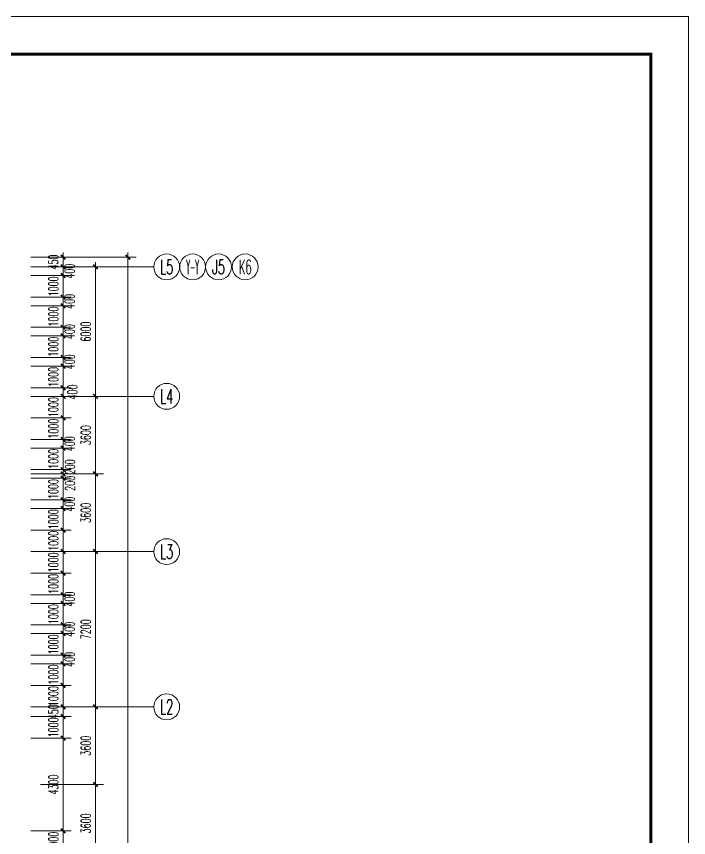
# Model space of a CAD drawing. Extents: x 2719331 to 3465925, y -270324 to -167476.
# Drawn here: x 3434762 to 3465925, y -206462 to -168389 of the extents above; entities that cross this region are included whole.
import ezdxf
from ezdxf.enums import TextEntityAlignment as Align

# ---------------------------------------------------------------- set-up
doc = ezdxf.new("R2010")
doc.units = 0
doc.header["$LTSCALE"] = 1500
doc.header["$MEASUREMENT"] = 0
doc.layers.get('0').update_dxf_attribs({"linetype": 'CONTINUOUS', "lineweight": 0})
doc.layers.get('DEFPOINTS').update_dxf_attribs({"linetype": 'CONTINUOUS', "lineweight": 5})
for name, color, linetype, lineweight in [('AXIS', 7, 'CONTINUOUS', 5), ('AXIS_TEXT', 7, 'CONTINUOUS', 5), ('我的', 7, 'CONTINUOUS', 5)]:
    doc.layers.add(name, color=color, linetype=linetype, lineweight=lineweight)
doc.styles.add('COMPLEX', font='COMPLEX')
doc.styles.add('DIM_FONT', font='romans.shx', dxfattribs={"width": 0.6})
doc.dimstyles.new('DIMN150', dxfattribs={"dimscale": 1.5, "dimtxt": 300, "dimasz": 1, "dimexe": 250, "dimexo": 300, "dimgap": 150, "dimtad": 1, "dimdec": 0, "dimdsep": 46, "dimtxsty": 'DIM_FONT', "dimblk": '_DIMX', "dimcen": 2.5, "dimdle": 0.3, "dimclrd": 7, "dimclre": 256, "dimclrt": 256, "dimadec": 0, "dimazin": 0, "dimtfac": 1, "dimtdec": 0, "dimtix": 1, "dimtmove": 2, "dimatfit": 3, "dimldrblk": '_DIMX', "dimfxl": 1, "dimtvp": 1, "dimtolj": 1, "dimtzin": 0, "dimlwd": -1, "dimlwe": -1, "dimarcsym": 0})

# ---------------------------------------------------------------- blocks, each defined once
blk = doc.blocks.new('_AXISO')
blk.add_circle((0, 0), 0.5)
at = {"layer": 'AXIS_TEXT', "style": 'COMPLEX', "width": 1.041667}
blk.add_attdef('A', text='', height=0.56, dxfattribs=at).set_placement((-0.25, -0.28), (0.25, -0.28), align=Align.FIT)
blk = doc.blocks.new('_DIMX')
blk.add_line((-150, 0), (150, 0))
at = {"const_width": 50}
blk.add_lwpolyline([(-70, -70), (70, 70)], dxfattribs=at)
blk = doc.blocks.new('*D1112')
at = {"layer": 'DEFPOINTS', "color": 0, "lineweight": 25}
for p in [(3435428, -180004), (3435428, -186004), (3438428, -186004)]:
    blk.add_point(p, dxfattribs=at)
at = {"layer": '我的'}
for p, q in [((3435878, -180004), (3438803, -180004)), ((3435878, -186004), (3438803, -186004))]:
    blk.add_line(p, q, dxfattribs=at)
at = {"layer": '我的', "color": 7}
blk.add_line((3438428, -180006), (3438428, -186003), dxfattribs=at)
at = {"layer": '我的', "color": 7, "xscale": 1.5, "yscale": 1.5, "zscale": 1.5}
for p, rotation in [((3438428, -180004), 90), ((3438428, -186004), 270)]:
    blk.add_blockref('_DIMX', p, dxfattribs=dict(at, rotation=rotation))
at = {"layer": '我的', "lineweight": 0, "insert": (3437978, -183004), "char_height": 450, "attachment_point": 5, "rotation": 90, "style": 'DIM_FONT'}
blk.add_mtext('\\A1;6000', dxfattribs=at)
blk = doc.blocks.new('*D1113')
at = {"layer": 'DEFPOINTS', "color": 0, "lineweight": 25}
for p in [(3435428, -186004), (3435428, -189604), (3438428, -189604)]:
    blk.add_point(p, dxfattribs=at)
at = {"layer": '我的'}
for p, q in [((3435878, -186004), (3438803, -186004)), ((3435878, -189604), (3438803, -189604))]:
    blk.add_line(p, q, dxfattribs=at)
at = {"layer": '我的', "color": 7}
blk.add_line((3438428, -186006), (3438428, -189603), dxfattribs=at)
at = {"layer": '我的', "color": 7, "xscale": 1.5, "yscale": 1.5, "zscale": 1.5}
for p, rotation in [((3438428, -186004), 90), ((3438428, -189604), 270)]:
    blk.add_blockref('_DIMX', p, dxfattribs=dict(at, rotation=rotation))
at = {"layer": '我的', "lineweight": 0, "insert": (3437978, -187804), "char_height": 450, "attachment_point": 5, "rotation": 90, "style": 'DIM_FONT'}
blk.add_mtext('\\A1;3600', dxfattribs=at)
blk = doc.blocks.new('*D1114')
at = {"layer": 'DEFPOINTS', "color": 0, "lineweight": 25}
for p in [(3435428, -193204), (3435428, -200404), (3438428, -200404)]:
    blk.add_point(p, dxfattribs=at)
at = {"layer": '我的'}
for p, q in [((3435878, -193204), (3438803, -193204)), ((3435878, -200404), (3438803, -200404))]:
    blk.add_line(p, q, dxfattribs=at)
at = {"layer": '我的', "color": 7}
blk.add_line((3438428, -193206), (3438428, -200403), dxfattribs=at)
at = {"layer": '我的', "color": 7, "xscale": 1.5, "yscale": 1.5, "zscale": 1.5}
for p, rotation in [((3438428, -193204), 90), ((3438428, -200404), 270)]:
    blk.add_blockref('_DIMX', p, dxfattribs=dict(at, rotation=rotation))
at = {"layer": '我的', "lineweight": 0, "insert": (3437978, -196804), "char_height": 450, "attachment_point": 5, "rotation": 90, "style": 'DIM_FONT'}
blk.add_mtext('\\A1;7200', dxfattribs=at)
blk = doc.blocks.new('*D1115')
at = {"layer": 'DEFPOINTS', "color": 0, "lineweight": 25}
for p in [(3435428, -200404), (3435428, -204004), (3438428, -204004)]:
    blk.add_point(p, dxfattribs=at)
at = {"layer": '我的'}
for p, q in [((3435878, -200404), (3438803, -200404)), ((3435878, -204004), (3438803, -204004))]:
    blk.add_line(p, q, dxfattribs=at)
at = {"layer": '我的', "color": 7}
blk.add_line((3438428, -200406), (3438428, -204003), dxfattribs=at)
at = {"layer": '我的', "color": 7, "xscale": 1.5, "yscale": 1.5, "zscale": 1.5}
for p, rotation in [((3438428, -200404), 90), ((3438428, -204004), 270)]:
    blk.add_blockref('_DIMX', p, dxfattribs=dict(at, rotation=rotation))
at = {"layer": '我的', "lineweight": 0, "insert": (3437978, -202204), "char_height": 450, "attachment_point": 5, "rotation": 90, "style": 'DIM_FONT'}
blk.add_mtext('\\A1;3600', dxfattribs=at)
blk = doc.blocks.new('*D1125')
at = {"layer": 'DEFPOINTS', "color": 0, "lineweight": 25}
for p in [(3434982, -179554), (3436928, -179554), (3434982, -180004)]:
    blk.add_point(p, dxfattribs=at)
at = {"layer": '我的'}
for p, q in [((3435432, -179554), (3437303, -179554)), ((3435432, -180004), (3437303, -180004))]:
    blk.add_line(p, q, dxfattribs=at)
at = {"layer": '我的', "color": 7}
for p, q in [((3436928, -179553), (3436928, -179551)), ((3436928, -180004), (3436928, -179554)), ((3436928, -180006), (3436928, -180007))]:
    blk.add_line(p, q, dxfattribs=at)
at = {"layer": '我的', "color": 7, "xscale": 1.5, "yscale": 1.5, "zscale": 1.5}
for p, rotation in [((3436928, -179554), 270), ((3436928, -180004), 90)]:
    blk.add_blockref('_DIMX', p, dxfattribs=dict(at, rotation=rotation))
at = {"layer": '我的', "lineweight": 0, "insert": (3436478, -179779), "char_height": 450, "attachment_point": 5, "rotation": 90, "style": 'DIM_FONT'}
blk.add_mtext('\\A1;450', dxfattribs=at)
blk = doc.blocks.new('*D1126')
at = {"layer": 'DEFPOINTS', "color": 0, "lineweight": 25}
for p in [(3434982, -186004), (3434982, -187004), (3436928, -187004)]:
    blk.add_point(p, dxfattribs=at)
at = {"layer": '我的'}
for p, q in [((3435432, -186004), (3437303, -186004)), ((3435432, -187004), (3437303, -187004))]:
    blk.add_line(p, q, dxfattribs=at)
at = {"layer": '我的', "color": 7}
for p, q in [((3436928, -186003), (3436928, -186001)), ((3436928, -186004), (3436928, -187004)), ((3436928, -187006), (3436928, -187007))]:
    blk.add_line(p, q, dxfattribs=at)
at = {"layer": '我的', "color": 7, "xscale": 1.5, "yscale": 1.5, "zscale": 1.5}
for p, rotation in [((3436928, -186004), 270), ((3436928, -187004), 90)]:
    blk.add_blockref('_DIMX', p, dxfattribs=dict(at, rotation=rotation))
at = {"layer": '我的', "lineweight": 0, "insert": (3436478, -186504), "char_height": 450, "attachment_point": 5, "rotation": 90, "style": 'DIM_FONT'}
blk.add_mtext('\\A1;1000', dxfattribs=at)
blk = doc.blocks.new('*D1127')
at = {"layer": 'DEFPOINTS', "color": 0, "lineweight": 25}
for p in [(3434982, -187004), (3434982, -188004), (3436928, -188004)]:
    blk.add_point(p, dxfattribs=at)
at = {"layer": '我的'}
for p, q in [((3435432, -187004), (3437303, -187004)), ((3435432, -188004), (3437303, -188004))]:
    blk.add_line(p, q, dxfattribs=at)
at = {"layer": '我的', "color": 7}
for p, q in [((3436928, -187003), (3436928, -187001)), ((3436928, -187004), (3436928, -188004)), ((3436928, -188006), (3436928, -188007))]:
    blk.add_line(p, q, dxfattribs=at)
at = {"layer": '我的', "color": 7, "xscale": 1.5, "yscale": 1.5, "zscale": 1.5}
for p, rotation in [((3436928, -187004), 270), ((3436928, -188004), 90)]:
    blk.add_blockref('_DIMX', p, dxfattribs=dict(at, rotation=rotation))
at = {"layer": '我的', "lineweight": 0, "insert": (3436478, -187504), "char_height": 450, "attachment_point": 5, "rotation": 90, "style": 'DIM_FONT'}
blk.add_mtext('\\A1;1000', dxfattribs=at)
blk = doc.blocks.new('*D1128')
at = {"layer": 'DEFPOINTS', "color": 0, "lineweight": 25}
for p in [(3434982, -188004), (3434982, -188404), (3436928, -188404)]:
    blk.add_point(p, dxfattribs=at)
at = {"layer": '我的'}
for p, q in [((3435432, -188004), (3437303, -188004)), ((3435432, -188404), (3437303, -188404))]:
    blk.add_line(p, q, dxfattribs=at)
at = {"layer": '我的', "color": 7}
for p, q in [((3436928, -188003), (3436928, -188001)), ((3436928, -188004), (3436928, -188404)), ((3436928, -188406), (3436928, -188407))]:
    blk.add_line(p, q, dxfattribs=at)
at = {"layer": '我的', "color": 7, "xscale": 1.5, "yscale": 1.5, "zscale": 1.5}
for p, rotation in [((3436928, -188004), 270), ((3436928, -188404), 90)]:
    blk.add_blockref('_DIMX', p, dxfattribs=dict(at, rotation=rotation))
at = {"layer": '我的', "lineweight": 0, "insert": (3437228, -188204), "char_height": 450, "attachment_point": 5, "rotation": 90, "style": 'DIM_FONT'}
blk.add_mtext('\\A1;400', dxfattribs=at)
blk = doc.blocks.new('*D1129')
at = {"layer": 'DEFPOINTS', "color": 0, "lineweight": 25}
for p in [(3434982, -188404), (3434982, -189404), (3436928, -189404)]:
    blk.add_point(p, dxfattribs=at)
at = {"layer": '我的'}
for p, q in [((3435432, -188404), (3437303, -188404)), ((3435432, -189404), (3437303, -189404))]:
    blk.add_line(p, q, dxfattribs=at)
at = {"layer": '我的', "color": 7}
for p, q in [((3436928, -188403), (3436928, -188401)), ((3436928, -188404), (3436928, -189404)), ((3436928, -189406), (3436928, -189407))]:
    blk.add_line(p, q, dxfattribs=at)
at = {"layer": '我的', "color": 7, "xscale": 1.5, "yscale": 1.5, "zscale": 1.5}
for p, rotation in [((3436928, -188404), 270), ((3436928, -189404), 90)]:
    blk.add_blockref('_DIMX', p, dxfattribs=dict(at, rotation=rotation))
at = {"layer": '我的', "lineweight": 0, "insert": (3436478, -188904), "char_height": 450, "attachment_point": 5, "rotation": 90, "style": 'DIM_FONT'}
blk.add_mtext('\\A1;1000', dxfattribs=at)
blk = doc.blocks.new('*D1130')
at = {"layer": 'DEFPOINTS', "color": 0, "lineweight": 25}
for p in [(3434982, -189404), (3434982, -189604), (3436928, -189604)]:
    blk.add_point(p, dxfattribs=at)
at = {"layer": '我的'}
for p, q in [((3435432, -189404), (3437303, -189404)), ((3435432, -189604), (3437303, -189604))]:
    blk.add_line(p, q, dxfattribs=at)
at = {"layer": '我的', "color": 7}
for p, q in [((3436928, -189403), (3436928, -189401)), ((3436928, -189404), (3436928, -189604)), ((3436928, -189606), (3436928, -189607))]:
    blk.add_line(p, q, dxfattribs=at)
at = {"layer": '我的', "color": 7, "xscale": 1.5, "yscale": 1.5, "zscale": 1.5}
for p, rotation in [((3436928, -189404), 270), ((3436928, -189604), 90)]:
    blk.add_blockref('_DIMX', p, dxfattribs=dict(at, rotation=rotation))
at = {"layer": '我的', "lineweight": 0, "insert": (3437246, -189270), "char_height": 450, "attachment_point": 5, "rotation": 90, "style": 'DIM_FONT'}
blk.add_mtext('\\A1;200', dxfattribs=at)
blk = doc.blocks.new('*D1131')
at = {"layer": 'DEFPOINTS', "color": 0, "lineweight": 25}
for p in [(3434982, -189804), (3434982, -190804), (3436928, -190804)]:
    blk.add_point(p, dxfattribs=at)
at = {"layer": '我的'}
for p, q in [((3435432, -189804), (3437303, -189804)), ((3435432, -190804), (3437303, -190804))]:
    blk.add_line(p, q, dxfattribs=at)
at = {"layer": '我的', "color": 7}
for p, q in [((3436928, -189803), (3436928, -189801)), ((3436928, -189804), (3436928, -190804)), ((3436928, -190806), (3436928, -190807))]:
    blk.add_line(p, q, dxfattribs=at)
at = {"layer": '我的', "color": 7, "xscale": 1.5, "yscale": 1.5, "zscale": 1.5}
for p, rotation in [((3436928, -189804), 270), ((3436928, -190804), 90)]:
    blk.add_blockref('_DIMX', p, dxfattribs=dict(at, rotation=rotation))
at = {"layer": '我的', "lineweight": 0, "insert": (3436478, -190304), "char_height": 450, "attachment_point": 5, "rotation": 90, "style": 'DIM_FONT'}
blk.add_mtext('\\A1;1000', dxfattribs=at)
blk = doc.blocks.new('*D1132')
at = {"layer": 'DEFPOINTS', "color": 0, "lineweight": 25}
for p in [(3434982, -190804), (3434982, -191204), (3436928, -191204)]:
    blk.add_point(p, dxfattribs=at)
at = {"layer": '我的'}
for p, q in [((3435432, -190804), (3437303, -190804)), ((3435432, -191204), (3437303, -191204))]:
    blk.add_line(p, q, dxfattribs=at)
at = {"layer": '我的', "color": 7}
for p, q in [((3436928, -190803), (3436928, -190801)), ((3436928, -190804), (3436928, -191204)), ((3436928, -191206), (3436928, -191207))]:
    blk.add_line(p, q, dxfattribs=at)
at = {"layer": '我的', "color": 7, "xscale": 1.5, "yscale": 1.5, "zscale": 1.5}
for p, rotation in [((3436928, -190804), 270), ((3436928, -191204), 90)]:
    blk.add_blockref('_DIMX', p, dxfattribs=dict(at, rotation=rotation))
at = {"layer": '我的', "lineweight": 0, "insert": (3437228, -191004), "char_height": 450, "attachment_point": 5, "rotation": 90, "style": 'DIM_FONT'}
blk.add_mtext('\\A1;400', dxfattribs=at)
blk = doc.blocks.new('*D1133')
at = {"layer": 'DEFPOINTS', "color": 0, "lineweight": 25}
for p in [(3434982, -191204), (3434982, -192204), (3436928, -192204)]:
    blk.add_point(p, dxfattribs=at)
at = {"layer": '我的'}
for p, q in [((3435432, -191204), (3437303, -191204)), ((3435432, -192204), (3437303, -192204))]:
    blk.add_line(p, q, dxfattribs=at)
at = {"layer": '我的', "color": 7}
for p, q in [((3436928, -191203), (3436928, -191201)), ((3436928, -191204), (3436928, -192204)), ((3436928, -192206), (3436928, -192207))]:
    blk.add_line(p, q, dxfattribs=at)
at = {"layer": '我的', "color": 7, "xscale": 1.5, "yscale": 1.5, "zscale": 1.5}
for p, rotation in [((3436928, -191204), 270), ((3436928, -192204), 90)]:
    blk.add_blockref('_DIMX', p, dxfattribs=dict(at, rotation=rotation))
at = {"layer": '我的', "lineweight": 0, "insert": (3436478, -191704), "char_height": 450, "attachment_point": 5, "rotation": 90, "style": 'DIM_FONT'}
blk.add_mtext('\\A1;1000', dxfattribs=at)
blk = doc.blocks.new('*D1134')
at = {"layer": 'DEFPOINTS', "color": 0, "lineweight": 25}
for p in [(3434982, -192204), (3434982, -193204), (3436928, -193204)]:
    blk.add_point(p, dxfattribs=at)
at = {"layer": '我的'}
for p, q in [((3435432, -192204), (3437303, -192204)), ((3435432, -193204), (3437303, -193204))]:
    blk.add_line(p, q, dxfattribs=at)
at = {"layer": '我的', "color": 7}
for p, q in [((3436928, -192203), (3436928, -192201)), ((3436928, -192204), (3436928, -193204)), ((3436928, -193206), (3436928, -193207))]:
    blk.add_line(p, q, dxfattribs=at)
at = {"layer": '我的', "color": 7, "xscale": 1.5, "yscale": 1.5, "zscale": 1.5}
for p, rotation in [((3436928, -192204), 270), ((3436928, -193204), 90)]:
    blk.add_blockref('_DIMX', p, dxfattribs=dict(at, rotation=rotation))
at = {"layer": '我的', "lineweight": 0, "insert": (3436478, -192704), "char_height": 450, "attachment_point": 5, "rotation": 90, "style": 'DIM_FONT'}
blk.add_mtext('\\A1;1000', dxfattribs=at)
blk = doc.blocks.new('*D1135')
at = {"layer": 'DEFPOINTS', "color": 0, "lineweight": 25}
for p in [(3434982, -193204), (3434982, -194204), (3436928, -194204)]:
    blk.add_point(p, dxfattribs=at)
at = {"layer": '我的'}
for p, q in [((3435432, -193204), (3437303, -193204)), ((3435432, -194204), (3437303, -194204))]:
    blk.add_line(p, q, dxfattribs=at)
at = {"layer": '我的', "color": 7}
for p, q in [((3436928, -193203), (3436928, -193201)), ((3436928, -193204), (3436928, -194204)), ((3436928, -194206), (3436928, -194207))]:
    blk.add_line(p, q, dxfattribs=at)
at = {"layer": '我的', "color": 7, "xscale": 1.5, "yscale": 1.5, "zscale": 1.5}
for p, rotation in [((3436928, -193204), 270), ((3436928, -194204), 90)]:
    blk.add_blockref('_DIMX', p, dxfattribs=dict(at, rotation=rotation))
at = {"layer": '我的', "lineweight": 0, "insert": (3436478, -193704), "char_height": 450, "attachment_point": 5, "rotation": 90, "style": 'DIM_FONT'}
blk.add_mtext('\\A1;1000', dxfattribs=at)
blk = doc.blocks.new('*D1136')
at = {"layer": 'DEFPOINTS', "color": 0, "lineweight": 25}
for p in [(3434982, -194204), (3434982, -195204), (3436928, -195204)]:
    blk.add_point(p, dxfattribs=at)
at = {"layer": '我的'}
for p, q in [((3435432, -194204), (3437303, -194204)), ((3435432, -195204), (3437303, -195204))]:
    blk.add_line(p, q, dxfattribs=at)
at = {"layer": '我的', "color": 7}
for p, q in [((3436928, -194203), (3436928, -194201)), ((3436928, -194204), (3436928, -195204)), ((3436928, -195206), (3436928, -195207))]:
    blk.add_line(p, q, dxfattribs=at)
at = {"layer": '我的', "color": 7, "xscale": 1.5, "yscale": 1.5, "zscale": 1.5}
for p, rotation in [((3436928, -194204), 270), ((3436928, -195204), 90)]:
    blk.add_blockref('_DIMX', p, dxfattribs=dict(at, rotation=rotation))
at = {"layer": '我的', "lineweight": 0, "insert": (3436478, -194704), "char_height": 450, "attachment_point": 5, "rotation": 90, "style": 'DIM_FONT'}
blk.add_mtext('\\A1;1000', dxfattribs=at)
blk = doc.blocks.new('*D1137')
at = {"layer": 'DEFPOINTS', "color": 0, "lineweight": 25}
for p in [(3434982, -195204), (3434982, -195604), (3436928, -195604)]:
    blk.add_point(p, dxfattribs=at)
at = {"layer": '我的'}
for p, q in [((3435432, -195204), (3437303, -195204)), ((3435432, -195604), (3437303, -195604))]:
    blk.add_line(p, q, dxfattribs=at)
at = {"layer": '我的', "color": 7}
for p, q in [((3436928, -195203), (3436928, -195201)), ((3436928, -195204), (3436928, -195604)), ((3436928, -195606), (3436928, -195607))]:
    blk.add_line(p, q, dxfattribs=at)
at = {"layer": '我的', "color": 7, "xscale": 1.5, "yscale": 1.5, "zscale": 1.5}
for p, rotation in [((3436928, -195204), 270), ((3436928, -195604), 90)]:
    blk.add_blockref('_DIMX', p, dxfattribs=dict(at, rotation=rotation))
at = {"layer": '我的', "lineweight": 0, "insert": (3437228, -195404), "char_height": 450, "attachment_point": 5, "rotation": 90, "style": 'DIM_FONT'}
blk.add_mtext('\\A1;400', dxfattribs=at)
blk = doc.blocks.new('*D1138')
at = {"layer": 'DEFPOINTS', "color": 0, "lineweight": 25}
for p in [(3434982, -195604), (3434982, -196604), (3436928, -196604)]:
    blk.add_point(p, dxfattribs=at)
at = {"layer": '我的'}
for p, q in [((3435432, -195604), (3437303, -195604)), ((3435432, -196604), (3437303, -196604))]:
    blk.add_line(p, q, dxfattribs=at)
at = {"layer": '我的', "color": 7}
for p, q in [((3436928, -195603), (3436928, -195601)), ((3436928, -195604), (3436928, -196604)), ((3436928, -196606), (3436928, -196607))]:
    blk.add_line(p, q, dxfattribs=at)
at = {"layer": '我的', "color": 7, "xscale": 1.5, "yscale": 1.5, "zscale": 1.5}
for p, rotation in [((3436928, -195604), 270), ((3436928, -196604), 90)]:
    blk.add_blockref('_DIMX', p, dxfattribs=dict(at, rotation=rotation))
at = {"layer": '我的', "lineweight": 0, "insert": (3436478, -196104), "char_height": 450, "attachment_point": 5, "rotation": 90, "style": 'DIM_FONT'}
blk.add_mtext('\\A1;1000', dxfattribs=at)
blk = doc.blocks.new('*D1139')
at = {"layer": 'DEFPOINTS', "color": 0, "lineweight": 25}
for p in [(3434982, -196604), (3434982, -197004), (3436928, -197004)]:
    blk.add_point(p, dxfattribs=at)
at = {"layer": '我的'}
for p, q in [((3435432, -196604), (3437303, -196604)), ((3435432, -197004), (3437303, -197004))]:
    blk.add_line(p, q, dxfattribs=at)
at = {"layer": '我的', "color": 7}
for p, q in [((3436928, -196603), (3436928, -196601)), ((3436928, -196604), (3436928, -197004)), ((3436928, -197006), (3436928, -197007))]:
    blk.add_line(p, q, dxfattribs=at)
at = {"layer": '我的', "color": 7, "xscale": 1.5, "yscale": 1.5, "zscale": 1.5}
for p, rotation in [((3436928, -196604), 270), ((3436928, -197004), 90)]:
    blk.add_blockref('_DIMX', p, dxfattribs=dict(at, rotation=rotation))
at = {"layer": '我的', "lineweight": 0, "insert": (3437228, -196804), "char_height": 450, "attachment_point": 5, "rotation": 90, "style": 'DIM_FONT'}
blk.add_mtext('\\A1;400', dxfattribs=at)
blk = doc.blocks.new('*D1140')
at = {"layer": 'DEFPOINTS', "color": 0, "lineweight": 25}
for p in [(3434982, -197004), (3434982, -198004), (3436928, -198004)]:
    blk.add_point(p, dxfattribs=at)
at = {"layer": '我的'}
for p, q in [((3435432, -197004), (3437303, -197004)), ((3435432, -198004), (3437303, -198004))]:
    blk.add_line(p, q, dxfattribs=at)
at = {"layer": '我的', "color": 7}
for p, q in [((3436928, -197003), (3436928, -197001)), ((3436928, -197004), (3436928, -198004)), ((3436928, -198006), (3436928, -198007))]:
    blk.add_line(p, q, dxfattribs=at)
at = {"layer": '我的', "color": 7, "xscale": 1.5, "yscale": 1.5, "zscale": 1.5}
for p, rotation in [((3436928, -197004), 270), ((3436928, -198004), 90)]:
    blk.add_blockref('_DIMX', p, dxfattribs=dict(at, rotation=rotation))
at = {"layer": '我的', "lineweight": 0, "insert": (3436478, -197504), "char_height": 450, "attachment_point": 5, "rotation": 90, "style": 'DIM_FONT'}
blk.add_mtext('\\A1;1000', dxfattribs=at)
blk = doc.blocks.new('*D1141')
at = {"layer": 'DEFPOINTS', "color": 0, "lineweight": 25}
for p in [(3434982, -198004), (3434982, -198404), (3436928, -198404)]:
    blk.add_point(p, dxfattribs=at)
at = {"layer": '我的'}
for p, q in [((3435432, -198004), (3437303, -198004)), ((3435432, -198404), (3437303, -198404))]:
    blk.add_line(p, q, dxfattribs=at)
at = {"layer": '我的', "color": 7}
for p, q in [((3436928, -198003), (3436928, -198001)), ((3436928, -198004), (3436928, -198404)), ((3436928, -198406), (3436928, -198407))]:
    blk.add_line(p, q, dxfattribs=at)
at = {"layer": '我的', "color": 7, "xscale": 1.5, "yscale": 1.5, "zscale": 1.5}
for p, rotation in [((3436928, -198004), 270), ((3436928, -198404), 90)]:
    blk.add_blockref('_DIMX', p, dxfattribs=dict(at, rotation=rotation))
at = {"layer": '我的', "lineweight": 0, "insert": (3437228, -198204), "char_height": 450, "attachment_point": 5, "rotation": 90, "style": 'DIM_FONT'}
blk.add_mtext('\\A1;400', dxfattribs=at)
blk = doc.blocks.new('*D1142')
at = {"layer": 'DEFPOINTS', "color": 0, "lineweight": 25}
for p in [(3434982, -198404), (3434982, -199404), (3436928, -199404)]:
    blk.add_point(p, dxfattribs=at)
at = {"layer": '我的'}
for p, q in [((3435432, -198404), (3437303, -198404)), ((3435432, -199404), (3437303, -199404))]:
    blk.add_line(p, q, dxfattribs=at)
at = {"layer": '我的', "color": 7}
for p, q in [((3436928, -198403), (3436928, -198401)), ((3436928, -198404), (3436928, -199404)), ((3436928, -199406), (3436928, -199407))]:
    blk.add_line(p, q, dxfattribs=at)
at = {"layer": '我的', "color": 7, "xscale": 1.5, "yscale": 1.5, "zscale": 1.5}
for p, rotation in [((3436928, -198404), 270), ((3436928, -199404), 90)]:
    blk.add_blockref('_DIMX', p, dxfattribs=dict(at, rotation=rotation))
at = {"layer": '我的', "lineweight": 0, "insert": (3436478, -198904), "char_height": 450, "attachment_point": 5, "rotation": 90, "style": 'DIM_FONT'}
blk.add_mtext('\\A1;1000', dxfattribs=at)
blk = doc.blocks.new('*D1143')
at = {"layer": 'DEFPOINTS', "color": 0, "lineweight": 25}
for p in [(3434982, -199404), (3434982, -200404), (3436928, -200404)]:
    blk.add_point(p, dxfattribs=at)
at = {"layer": '我的'}
for p, q in [((3435432, -199404), (3437303, -199404)), ((3435432, -200404), (3437303, -200404))]:
    blk.add_line(p, q, dxfattribs=at)
at = {"layer": '我的', "color": 7}
for p, q in [((3436928, -199403), (3436928, -199401)), ((3436928, -199404), (3436928, -200404)), ((3436928, -200406), (3436928, -200407))]:
    blk.add_line(p, q, dxfattribs=at)
at = {"layer": '我的', "color": 7, "xscale": 1.5, "yscale": 1.5, "zscale": 1.5}
for p, rotation in [((3436928, -199404), 270), ((3436928, -200404), 90)]:
    blk.add_blockref('_DIMX', p, dxfattribs=dict(at, rotation=rotation))
at = {"layer": '我的', "lineweight": 0, "insert": (3436478, -199904), "char_height": 450, "attachment_point": 5, "rotation": 90, "style": 'DIM_FONT'}
blk.add_mtext('\\A1;1000', dxfattribs=at)
blk = doc.blocks.new('*D1154')
at = {"layer": 'DEFPOINTS', "color": 0, "lineweight": 25}
for p in [(3436482, -179554), (3436482, -242954), (3439932, -242954)]:
    blk.add_point(p, dxfattribs=at)
at = {"layer": '我的'}
for p, q in [((3436932, -179554), (3440307, -179554)), ((3436932, -242954), (3440307, -242954))]:
    blk.add_line(p, q, dxfattribs=at)
at = {"layer": '我的', "color": 7}
blk.add_line((3439932, -179556), (3439932, -242953), dxfattribs=at)
at = {"layer": '我的', "color": 7, "xscale": 1.5, "yscale": 1.5, "zscale": 1.5}
for p, rotation in [((3439932, -179554), 90), ((3439932, -242954), 270)]:
    blk.add_blockref('_DIMX', p, dxfattribs=dict(at, rotation=rotation))
at = {"layer": '我的', "lineweight": 0, "insert": (3439482, -211254), "char_height": 450, "attachment_point": 5, "rotation": 90, "style": 'DIM_FONT'}
blk.add_mtext('\\A1;63400', dxfattribs=at)
blk = doc.blocks.new('*D1171')
at = {"layer": 'DEFPOINTS', "color": 0, "lineweight": 25}
for p in [(3434982, -200404), (3436928, -200404), (3434982, -200854)]:
    blk.add_point(p, dxfattribs=at)
at = {"layer": '我的'}
for p, q in [((3435432, -200404), (3437303, -200404)), ((3435432, -200854), (3437303, -200854))]:
    blk.add_line(p, q, dxfattribs=at)
at = {"layer": '我的', "color": 7}
for p, q in [((3436928, -200403), (3436928, -200401)), ((3436928, -200854), (3436928, -200404)), ((3436928, -200856), (3436928, -200857))]:
    blk.add_line(p, q, dxfattribs=at)
at = {"layer": '我的', "color": 7, "xscale": 1.5, "yscale": 1.5, "zscale": 1.5}
for p, rotation in [((3436928, -200404), 270), ((3436928, -200854), 90)]:
    blk.add_blockref('_DIMX', p, dxfattribs=dict(at, rotation=rotation))
at = {"layer": '我的', "lineweight": 0, "insert": (3436478, -200629), "char_height": 450, "attachment_point": 5, "rotation": 90, "style": 'DIM_FONT'}
blk.add_mtext('\\A1;450', dxfattribs=at)
blk = doc.blocks.new('*D1177')
at = {"layer": 'DEFPOINTS', "color": 0, "lineweight": 25}
for p in [(3434982, -206154), (3436928, -206154), (3434982, -207154)]:
    blk.add_point(p, dxfattribs=at)
at = {"layer": '我的'}
for p, q in [((3435432, -206154), (3437303, -206154)), ((3435432, -207154), (3437303, -207154))]:
    blk.add_line(p, q, dxfattribs=at)
at = {"layer": '我的', "color": 7}
for p, q in [((3436928, -206153), (3436928, -206151)), ((3436928, -207154), (3436928, -206154)), ((3436928, -207156), (3436928, -207157))]:
    blk.add_line(p, q, dxfattribs=at)
at = {"layer": '我的', "color": 7, "xscale": 1.5, "yscale": 1.5, "zscale": 1.5}
for p, rotation in [((3436928, -206154), 270), ((3436928, -207154), 90)]:
    blk.add_blockref('_DIMX', p, dxfattribs=dict(at, rotation=rotation))
at = {"layer": '我的', "lineweight": 0, "insert": (3436478, -206654), "char_height": 450, "attachment_point": 5, "rotation": 90, "style": 'DIM_FONT'}
blk.add_mtext('\\A1;1000', dxfattribs=at)
blk = doc.blocks.new('*D1178')
at = {"layer": 'DEFPOINTS', "color": 0, "lineweight": 25}
for p in [(3434982, -201854), (3434982, -206154), (3436928, -206154)]:
    blk.add_point(p, dxfattribs=at)
at = {"layer": '我的'}
for p, q in [((3435432, -201854), (3437303, -201854)), ((3435432, -206154), (3437303, -206154))]:
    blk.add_line(p, q, dxfattribs=at)
at = {"layer": '我的', "color": 7}
blk.add_line((3436928, -201856), (3436928, -206153), dxfattribs=at)
at = {"layer": '我的', "color": 7, "xscale": 1.5, "yscale": 1.5, "zscale": 1.5}
for p, rotation in [((3436928, -201854), 90), ((3436928, -206154), 270)]:
    blk.add_blockref('_DIMX', p, dxfattribs=dict(at, rotation=rotation))
at = {"layer": '我的', "lineweight": 0, "insert": (3436478, -204004), "char_height": 450, "attachment_point": 5, "rotation": 90, "style": 'DIM_FONT'}
blk.add_mtext('\\A1;4300', dxfattribs=at)
blk = doc.blocks.new('*D1004')
at = {"layer": 'DEFPOINTS', "color": 0, "lineweight": 25}
for p in [(3434982, -200854), (3434982, -201854), (3436928, -201854)]:
    blk.add_point(p, dxfattribs=at)
at = {"layer": '我的'}
for p, q in [((3435432, -200854), (3437303, -200854)), ((3435432, -201854), (3437303, -201854))]:
    blk.add_line(p, q, dxfattribs=at)
at = {"layer": '我的', "color": 7}
for p, q in [((3436928, -200853), (3436928, -200851)), ((3436928, -200854), (3436928, -201854)), ((3436928, -201856), (3436928, -201857))]:
    blk.add_line(p, q, dxfattribs=at)
at = {"layer": '我的', "color": 7, "xscale": 1.5, "yscale": 1.5, "zscale": 1.5}
for p, rotation in [((3436928, -200854), 270), ((3436928, -201854), 90)]:
    blk.add_blockref('_DIMX', p, dxfattribs=dict(at, rotation=rotation))
at = {"layer": '我的', "lineweight": 0, "insert": (3436478, -201354), "char_height": 450, "attachment_point": 5, "rotation": 90, "style": 'DIM_FONT'}
blk.add_mtext('\\A1;1000', dxfattribs=at)
blk = doc.blocks.new('*D1014')
at = {"layer": 'DEFPOINTS', "color": 0, "lineweight": 25}
for p in [(3434982, -180404), (3434982, -181404), (3436928, -181404)]:
    blk.add_point(p, dxfattribs=at)
at = {"layer": '我的'}
for p, q in [((3435432, -180404), (3437303, -180404)), ((3435432, -181404), (3437303, -181404))]:
    blk.add_line(p, q, dxfattribs=at)
at = {"layer": '我的', "color": 7}
for p, q in [((3436928, -180403), (3436928, -180401)), ((3436928, -180404), (3436928, -181404)), ((3436928, -181406), (3436928, -181407))]:
    blk.add_line(p, q, dxfattribs=at)
at = {"layer": '我的', "color": 7, "xscale": 1.5, "yscale": 1.5, "zscale": 1.5}
for p, rotation in [((3436928, -180404), 270), ((3436928, -181404), 90)]:
    blk.add_blockref('_DIMX', p, dxfattribs=dict(at, rotation=rotation))
at = {"layer": '我的', "lineweight": 0, "insert": (3436478, -180904), "char_height": 450, "attachment_point": 5, "rotation": 90, "style": 'DIM_FONT'}
blk.add_mtext('\\A1;1000', dxfattribs=at)
blk = doc.blocks.new('*D1015')
at = {"layer": 'DEFPOINTS', "color": 0, "lineweight": 25}
for p in [(3434982, -181404), (3434982, -181804), (3436928, -181804)]:
    blk.add_point(p, dxfattribs=at)
at = {"layer": '我的'}
for p, q in [((3435432, -181404), (3437303, -181404)), ((3435432, -181804), (3437303, -181804))]:
    blk.add_line(p, q, dxfattribs=at)
at = {"layer": '我的', "color": 7}
for p, q in [((3436928, -181403), (3436928, -181401)), ((3436928, -181404), (3436928, -181804)), ((3436928, -181806), (3436928, -181807))]:
    blk.add_line(p, q, dxfattribs=at)
at = {"layer": '我的', "color": 7, "xscale": 1.5, "yscale": 1.5, "zscale": 1.5}
for p, rotation in [((3436928, -181404), 270), ((3436928, -181804), 90)]:
    blk.add_blockref('_DIMX', p, dxfattribs=dict(at, rotation=rotation))
at = {"layer": '我的', "lineweight": 0, "insert": (3437228, -181604), "char_height": 450, "attachment_point": 5, "rotation": 90, "style": 'DIM_FONT'}
blk.add_mtext('\\A1;400', dxfattribs=at)
blk = doc.blocks.new('*D1016')
at = {"layer": 'DEFPOINTS', "color": 0, "lineweight": 25}
for p in [(3434982, -181804), (3434982, -182804), (3436928, -182804)]:
    blk.add_point(p, dxfattribs=at)
at = {"layer": '我的'}
for p, q in [((3435432, -181804), (3437303, -181804)), ((3435432, -182804), (3437303, -182804))]:
    blk.add_line(p, q, dxfattribs=at)
at = {"layer": '我的', "color": 7}
for p, q in [((3436928, -181803), (3436928, -181801)), ((3436928, -181804), (3436928, -182804)), ((3436928, -182806), (3436928, -182807))]:
    blk.add_line(p, q, dxfattribs=at)
at = {"layer": '我的', "color": 7, "xscale": 1.5, "yscale": 1.5, "zscale": 1.5}
for p, rotation in [((3436928, -181804), 270), ((3436928, -182804), 90)]:
    blk.add_blockref('_DIMX', p, dxfattribs=dict(at, rotation=rotation))
at = {"layer": '我的', "lineweight": 0, "insert": (3436478, -182304), "char_height": 450, "attachment_point": 5, "rotation": 90, "style": 'DIM_FONT'}
blk.add_mtext('\\A1;1000', dxfattribs=at)
blk = doc.blocks.new('*D1017')
at = {"layer": 'DEFPOINTS', "color": 0, "lineweight": 25}
for p in [(3434982, -182804), (3434982, -183204), (3436928, -183204)]:
    blk.add_point(p, dxfattribs=at)
at = {"layer": '我的'}
for p, q in [((3435432, -182804), (3437303, -182804)), ((3435432, -183204), (3437303, -183204))]:
    blk.add_line(p, q, dxfattribs=at)
at = {"layer": '我的', "color": 7}
for p, q in [((3436928, -182803), (3436928, -182801)), ((3436928, -182804), (3436928, -183204)), ((3436928, -183206), (3436928, -183207))]:
    blk.add_line(p, q, dxfattribs=at)
at = {"layer": '我的', "color": 7, "xscale": 1.5, "yscale": 1.5, "zscale": 1.5}
for p, rotation in [((3436928, -182804), 270), ((3436928, -183204), 90)]:
    blk.add_blockref('_DIMX', p, dxfattribs=dict(at, rotation=rotation))
at = {"layer": '我的', "lineweight": 0, "insert": (3437228, -183004), "char_height": 450, "attachment_point": 5, "rotation": 90, "style": 'DIM_FONT'}
blk.add_mtext('\\A1;400', dxfattribs=at)
blk = doc.blocks.new('*D1018')
at = {"layer": 'DEFPOINTS', "color": 0, "lineweight": 25}
for p in [(3434982, -183204), (3434982, -184204), (3436928, -184204)]:
    blk.add_point(p, dxfattribs=at)
at = {"layer": '我的'}
for p, q in [((3435432, -183204), (3437303, -183204)), ((3435432, -184204), (3437303, -184204))]:
    blk.add_line(p, q, dxfattribs=at)
at = {"layer": '我的', "color": 7}
for p, q in [((3436928, -183203), (3436928, -183201)), ((3436928, -183204), (3436928, -184204)), ((3436928, -184206), (3436928, -184207))]:
    blk.add_line(p, q, dxfattribs=at)
at = {"layer": '我的', "color": 7, "xscale": 1.5, "yscale": 1.5, "zscale": 1.5}
for p, rotation in [((3436928, -183204), 270), ((3436928, -184204), 90)]:
    blk.add_blockref('_DIMX', p, dxfattribs=dict(at, rotation=rotation))
at = {"layer": '我的', "lineweight": 0, "insert": (3436478, -183704), "char_height": 450, "attachment_point": 5, "rotation": 90, "style": 'DIM_FONT'}
blk.add_mtext('\\A1;1000', dxfattribs=at)
blk = doc.blocks.new('*D1019')
at = {"layer": 'DEFPOINTS', "color": 0, "lineweight": 25}
for p in [(3434982, -184204), (3434982, -184604), (3436928, -184604)]:
    blk.add_point(p, dxfattribs=at)
at = {"layer": '我的'}
for p, q in [((3435432, -184204), (3437303, -184204)), ((3435432, -184604), (3437303, -184604))]:
    blk.add_line(p, q, dxfattribs=at)
at = {"layer": '我的', "color": 7}
for p, q in [((3436928, -184203), (3436928, -184201)), ((3436928, -184204), (3436928, -184604)), ((3436928, -184606), (3436928, -184607))]:
    blk.add_line(p, q, dxfattribs=at)
at = {"layer": '我的', "color": 7, "xscale": 1.5, "yscale": 1.5, "zscale": 1.5}
for p, rotation in [((3436928, -184204), 270), ((3436928, -184604), 90)]:
    blk.add_blockref('_DIMX', p, dxfattribs=dict(at, rotation=rotation))
at = {"layer": '我的', "lineweight": 0, "insert": (3437228, -184404), "char_height": 450, "attachment_point": 5, "rotation": 90, "style": 'DIM_FONT'}
blk.add_mtext('\\A1;400', dxfattribs=at)
blk = doc.blocks.new('*D1020')
at = {"layer": 'DEFPOINTS', "color": 0, "lineweight": 25}
for p in [(3434982, -184604), (3434982, -185604), (3436928, -185604)]:
    blk.add_point(p, dxfattribs=at)
at = {"layer": '我的'}
for p, q in [((3435432, -184604), (3437303, -184604)), ((3435432, -185604), (3437303, -185604))]:
    blk.add_line(p, q, dxfattribs=at)
at = {"layer": '我的', "color": 7}
for p, q in [((3436928, -184603), (3436928, -184601)), ((3436928, -184604), (3436928, -185604)), ((3436928, -185606), (3436928, -185607))]:
    blk.add_line(p, q, dxfattribs=at)
at = {"layer": '我的', "color": 7, "xscale": 1.5, "yscale": 1.5, "zscale": 1.5}
for p, rotation in [((3436928, -184604), 270), ((3436928, -185604), 90)]:
    blk.add_blockref('_DIMX', p, dxfattribs=dict(at, rotation=rotation))
at = {"layer": '我的', "lineweight": 0, "insert": (3436478, -185104), "char_height": 450, "attachment_point": 5, "rotation": 90, "style": 'DIM_FONT'}
blk.add_mtext('\\A1;1000', dxfattribs=at)
blk = doc.blocks.new('*D1021')
at = {"layer": 'DEFPOINTS', "color": 0, "lineweight": 25}
for p in [(3434982, -185604), (3436928, -185604), (3434982, -186004)]:
    blk.add_point(p, dxfattribs=at)
at = {"layer": '我的'}
for p, q in [((3435432, -185604), (3437303, -185604)), ((3435432, -186004), (3437303, -186004))]:
    blk.add_line(p, q, dxfattribs=at)
at = {"layer": '我的', "color": 7}
for p, q in [((3436928, -185603), (3436928, -185601)), ((3436928, -186004), (3436928, -185604)), ((3436928, -186006), (3436928, -186007))]:
    blk.add_line(p, q, dxfattribs=at)
at = {"layer": '我的', "color": 7, "xscale": 1.5, "yscale": 1.5, "zscale": 1.5}
for p, rotation in [((3436928, -185604), 270), ((3436928, -186004), 90)]:
    blk.add_blockref('_DIMX', p, dxfattribs=dict(at, rotation=rotation))
at = {"layer": '我的', "lineweight": 0, "insert": (3437360, -185804), "char_height": 450, "attachment_point": 5, "rotation": 90, "style": 'DIM_FONT'}
blk.add_mtext('\\A1;400', dxfattribs=at)
blk = doc.blocks.new('*D1022')
at = {"layer": 'DEFPOINTS', "color": 0, "lineweight": 25}
for p in [(3434982, -180004), (3436928, -180004), (3434982, -180404)]:
    blk.add_point(p, dxfattribs=at)
at = {"layer": '我的'}
for p, q in [((3435432, -180004), (3437303, -180004)), ((3435432, -180404), (3437303, -180404))]:
    blk.add_line(p, q, dxfattribs=at)
at = {"layer": '我的', "color": 7}
for p, q in [((3436928, -180003), (3436928, -180001)), ((3436928, -180404), (3436928, -180004)), ((3436928, -180406), (3436928, -180407))]:
    blk.add_line(p, q, dxfattribs=at)
at = {"layer": '我的', "color": 7, "xscale": 1.5, "yscale": 1.5, "zscale": 1.5}
for p, rotation in [((3436928, -180004), 270), ((3436928, -180404), 90)]:
    blk.add_blockref('_DIMX', p, dxfattribs=dict(at, rotation=rotation))
at = {"layer": '我的', "lineweight": 0, "insert": (3437228, -180204), "char_height": 450, "attachment_point": 5, "rotation": 90, "style": 'DIM_FONT'}
blk.add_mtext('\\A1;400', dxfattribs=at)
blk = doc.blocks.new('*D770')
at = {"layer": 'DEFPOINTS', "color": 0, "lineweight": 25}
for p in [(3435428, -189604), (3435428, -193204), (3438428, -193204)]:
    blk.add_point(p, dxfattribs=at)
at = {"layer": '我的'}
for p, q in [((3435878, -189604), (3438803, -189604)), ((3435878, -193204), (3438803, -193204))]:
    blk.add_line(p, q, dxfattribs=at)
at = {"layer": '我的', "color": 7}
blk.add_line((3438428, -189606), (3438428, -193203), dxfattribs=at)
at = {"layer": '我的', "color": 7, "xscale": 1.5, "yscale": 1.5, "zscale": 1.5}
for p, rotation in [((3438428, -189604), 90), ((3438428, -193204), 270)]:
    blk.add_blockref('_DIMX', p, dxfattribs=dict(at, rotation=rotation))
at = {"layer": '我的', "lineweight": 0, "insert": (3437978, -191404), "char_height": 450, "attachment_point": 5, "rotation": 90, "style": 'DIM_FONT'}
blk.add_mtext('\\A1;3600', dxfattribs=at)
blk = doc.blocks.new('*D771')
at = {"layer": 'DEFPOINTS', "color": 0, "lineweight": 25}
for p in [(3434982, -189604), (3434982, -189804), (3436928, -189804)]:
    blk.add_point(p, dxfattribs=at)
at = {"layer": '我的'}
for p, q in [((3435432, -189604), (3437303, -189604)), ((3435432, -189804), (3437303, -189804))]:
    blk.add_line(p, q, dxfattribs=at)
at = {"layer": '我的', "color": 7}
for p, q in [((3436928, -189603), (3436928, -189601)), ((3436928, -189604), (3436928, -189804)), ((3436928, -189806), (3436928, -189807))]:
    blk.add_line(p, q, dxfattribs=at)
at = {"layer": '我的', "color": 7, "xscale": 1.5, "yscale": 1.5, "zscale": 1.5}
for p, rotation in [((3436928, -189604), 270), ((3436928, -189804), 90)]:
    blk.add_blockref('_DIMX', p, dxfattribs=dict(at, rotation=rotation))
at = {"layer": '我的', "lineweight": 0, "insert": (3437246, -190035), "char_height": 450, "attachment_point": 5, "rotation": 90, "style": 'DIM_FONT'}
blk.add_mtext('\\A1;200', dxfattribs=at)
blk = doc.blocks.new('*D772')
at = {"layer": 'DEFPOINTS', "color": 0, "lineweight": 25}
for p in [(3435428, -204004), (3435428, -207604), (3438428, -207604)]:
    blk.add_point(p, dxfattribs=at)
at = {"layer": '我的'}
for p, q in [((3435878, -204004), (3438803, -204004)), ((3435878, -207604), (3438803, -207604))]:
    blk.add_line(p, q, dxfattribs=at)
at = {"layer": '我的', "color": 7}
blk.add_line((3438428, -204006), (3438428, -207603), dxfattribs=at)
at = {"layer": '我的', "color": 7, "xscale": 1.5, "yscale": 1.5, "zscale": 1.5}
for p, rotation in [((3438428, -204004), 90), ((3438428, -207604), 270)]:
    blk.add_blockref('_DIMX', p, dxfattribs=dict(at, rotation=rotation))
at = {"layer": '我的', "lineweight": 0, "insert": (3437978, -205804), "char_height": 450, "attachment_point": 5, "rotation": 90, "style": 'DIM_FONT'}
blk.add_mtext('\\A1;3600', dxfattribs=at)

msp = doc.modelspace()

# ---------------------------------------------------------------- linework, layer by layer
at = {"layer": 'AXIS', "color": 250}
msp.add_lwpolyline([(3329204, -168389.2), (3329204, -269702.6), (3465924.5, -269702.6), (3465924.5, -168389.2)], close=True, dxfattribs=at)
at = {"layer": 'AXIS', "color": 0, "const_width": 140.2}
msp.add_lwpolyline([(3330956.8, -170142), (3330956.8, -267949.7), (3464171.7, -267949.7), (3464171.7, -170142)], close=True, dxfattribs=at)
at = {"layer": '我的', "lineweight": 0}
for p, q in [((3435427.8, -180004.1), (3441127.8, -180004.1)), ((3438427.8, -180005.1), (3436927.8, -180005.1)), ((3441127.8, -186004.1), (3435427.8, -186004.1)), ((3441127.8, -193204.1), (3435427.8, -193204.1)), ((3441127.8, -200404.1), (3435427.8, -200404.1))]:
    msp.add_line(p, q, dxfattribs=at)

# ---------------------------------------------------------------- block references
ref = msp.add_blockref('_AXISO', (3441727.8, -180004.1), dxfattribs=dict(at, xscale=-1200, yscale=1200, zscale=1200))
ref.add_attrib('A', 'L5', dxfattribs={"layer": 'AXIS_TEXT', "height": 672, "style": 'COMPLEX', "width": 0.585938}).set_placement((3441427.8, -180340.1), (3442027.8, -180340.1), align=Align.FIT)
ref = msp.add_blockref('_AXISO', (3442931.4, -180004.1), dxfattribs=dict(at, xscale=1200, yscale=1200, zscale=1200))
ref.add_attrib('A', 'Y-Y', dxfattribs={"layer": 'AXIS_TEXT', "height": 672, "style": 'COMPLEX', "width": 0.284091}).set_placement((3442631.4, -180340.1), (3443231.4, -180340.1), align=Align.FIT)
ref = msp.add_blockref('_AXISO', (3444134.9, -180004.1), dxfattribs=dict(at, xscale=1200, yscale=1200, zscale=1200))
ref.add_attrib('A', 'J5', dxfattribs={"layer": 'AXIS_TEXT', "height": 672, "style": 'COMPLEX', "width": 0.646552}).set_placement((3443834.9, -180340.1), (3444434.9, -180340.1), align=Align.FIT)
ref = msp.add_blockref('_AXISO', (3445370.9, -180004.1), dxfattribs=dict(at, xscale=1200, yscale=1200, zscale=1200))
ref.add_attrib('A', 'K6', dxfattribs={"layer": 'AXIS_TEXT', "height": 672, "style": 'COMPLEX', "width": 0.520833}).set_placement((3445070.9, -180340.1), (3445670.9, -180340.1), align=Align.FIT)
ref = msp.add_blockref('_AXISO', (3441727.8, -186004.1), dxfattribs=dict(at, xscale=-1200, yscale=1200, zscale=1200))
ref.add_attrib('A', 'L4', dxfattribs={"layer": 'AXIS_TEXT', "height": 672, "style": 'COMPLEX', "width": 0.551471}).set_placement((3441427.8, -186340.1), (3442027.8, -186340.1), align=Align.FIT)
ref = msp.add_blockref('_AXISO', (3441727.8, -193204.1), dxfattribs=dict(at, xscale=-1200, yscale=1200, zscale=1200))
ref.add_attrib('A', 'L3', dxfattribs={"layer": 'AXIS_TEXT', "height": 672, "style": 'COMPLEX', "width": 0.585938}).set_placement((3441427.8, -193540.1), (3442027.8, -193540.1), align=Align.FIT)
ref = msp.add_blockref('_AXISO', (3441727.8, -200404.1), dxfattribs=dict(at, xscale=-1200, yscale=1200, zscale=1200))
ref.add_attrib('A', 'L2', dxfattribs={"layer": 'AXIS_TEXT', "height": 672, "style": 'COMPLEX', "width": 0.585937}).set_placement((3441427.8, -200740.1), (3442027.8, -200740.1), align=Align.FIT)

# ---------------------------------------------------------------- dimensions: what is measured, and where the dimension line sits
for base, p1, p2, angle, picture, middle in [((3436927.8, -179554.1), (3434982.1, -180004.1), (3434982.1, -179554.1), 90, '*D1125', (3436477.8, -179779.1)), ((3439932.5, -242954.2), (3436482.5, -179554.1), (3436482.5, -242954.2), 90, '*D1154', (3439482.5, -211254.1)), ((3436927.8, -181404.1), (3434982.1, -180404.1), (3434982.1, -181404.1), 90, '*D1014', (3436477.8, -180904.1)), ((3436927.8, -182804.1), (3434982.1, -181804.1), (3434982.1, -182804.1), 90, '*D1016', (3436477.8, -182304.1)), ((3436927.8, -184204.1), (3434982.1, -183204.1), (3434982.1, -184204.1), 90, '*D1018', (3436477.8, -183704.1)), ((3436927.8, -185604.1), (3434982.1, -184604.1), (3434982.1, -185604.1), 90, '*D1020', (3436477.8, -185104.1)), ((3436927.8, -187004.1), (3434982.1, -186004.1), (3434982.1, -187004.1), 90, '*D1126', (3436477.8, -186504.1)), ((3438427.8, -189604.1), (3435427.8, -186004.1), (3435427.8, -189604.1), 270, '*D1113', (3437977.8, -187804.1)), ((3436927.8, -188004.1), (3434982.1, -187004.1), (3434982.1, -188004.1), 90, '*D1127', (3436477.8, -187504.1)), ((3436927.8, -189404.1), (3434982.1, -188404.1), (3434982.1, -189404.1), 90, '*D1129', (3436477.8, -188904.1)), ((3436927.8, -190804.1), (3434982.1, -189804.1), (3434982.1, -190804.1), 90, '*D1131', (3436477.8, -190304.1)), ((3438427.8, -193204.1), (3435427.8, -189604.1), (3435427.8, -193204.1), 270, '*D770', (3437977.8, -191404.1)), ((3436927.8, -192204.1), (3434982.1, -191204.1), (3434982.1, -192204.1), 90, '*D1133', (3436477.8, -191704.1)), ((3436927.8, -193204.1), (3434982.1, -192204.1), (3434982.1, -193204.1), 90, '*D1134', (3436477.8, -192704.1)), ((3436927.8, -194204.1), (3434982.1, -193204.1), (3434982.1, -194204.1), 90, '*D1135', (3436477.8, -193704.1)), ((3438427.8, -200404.1), (3435427.8, -193204.1), (3435427.8, -200404.1), 270, '*D1114', (3437977.8, -196804.1)), ((3436927.8, -195204.1), (3434982.1, -194204.1), (3434982.1, -195204.1), 90, '*D1136', (3436477.8, -194704.1)), ((3436927.8, -196604.1), (3434982.1, -195604.1), (3434982.1, -196604.1), 90, '*D1138', (3436477.8, -196104.1)), ((3436927.8, -198004.1), (3434982.1, -197004.1), (3434982.1, -198004.1), 90, '*D1140', (3436477.8, -197504.1)), ((3436927.8, -199404.1), (3434982.1, -198404.1), (3434982.1, -199404.1), 90, '*D1142', (3436477.8, -198904.1)), ((3436927.8, -200404.1), (3434982.1, -199404.1), (3434982.1, -200404.1), 90, '*D1143', (3436477.8, -199904.1)), ((3436927.8, -200404.1), (3434982.1, -200854.1), (3434982.1, -200404.1), 90, '*D1171', (3436477.8, -200629.1)), ((3438427.8, -204004.1), (3435427.8, -200404.1), (3435427.8, -204004.1), 270, '*D1115', (3437977.8, -202204.1)), ((3436927.8, -201854.1), (3434982.1, -200854.1), (3434982.1, -201854.1), 90, '*D1004', (3436477.8, -201354.1)), ((3436927.8, -206154.1), (3434982.1, -201854.1), (3434982.1, -206154.1), 90, '*D1178', (3436477.8, -204004.1)), ((3438427.8, -207604.1), (3435427.8, -204004.1), (3435427.8, -207604.1), 270, '*D772', (3437977.8, -205804.1)), ((3436927.8, -206154.1), (3434982.1, -207154.1), (3434982.1, -206154.1), 90, '*D1177', (3436477.8, -206654.1))]:
    dim = msp.add_linear_dim(base=base, p1=p1, p2=p2, angle=angle, dimstyle='DIMN150', dxfattribs=at)
    dim.commit()
    dim.dimension.update_dxf_attribs({"geometry": picture, "text_midpoint": middle})
for base, p1, p2, picture, middle in [((3436927.8, -180004.1), (3434982.1, -180404.1), (3434982.1, -180004.1), '*D1022', (3437227.8, -180204.1)), ((3436927.8, -181804.1), (3434982.1, -181404.1), (3434982.1, -181804.1), '*D1015', (3437227.8, -181604.1)), ((3436927.8, -183204.1), (3434982.1, -182804.1), (3434982.1, -183204.1), '*D1017', (3437227.8, -183004.1)), ((3436927.8, -184604.1), (3434982.1, -184204.1), (3434982.1, -184604.1), '*D1019', (3437227.8, -184404.1)), ((3436927.8, -185604.1), (3434982.1, -186004.1), (3434982.1, -185604.1), '*D1021', (3437359.8, -185804.1)), ((3436927.8, -188404.1), (3434982.1, -188004.1), (3434982.1, -188404.1), '*D1128', (3437227.8, -188204.1)), ((3436927.8, -189604.1), (3434982.1, -189404.1), (3434982.1, -189604.1), '*D1130', (3437246.3, -189270.2)), ((3436927.8, -189804.1), (3434982.1, -189604.1), (3434982.1, -189804.1), '*D771', (3437246.3, -190035.2)), ((3436927.8, -191204.1), (3434982.1, -190804.1), (3434982.1, -191204.1), '*D1132', (3437227.8, -191004.1)), ((3436927.8, -195604.1), (3434982.1, -195204.1), (3434982.1, -195604.1), '*D1137', (3437227.8, -195404.1)), ((3436927.8, -197004.1), (3434982.1, -196604.1), (3434982.1, -197004.1), '*D1139', (3437227.8, -196804.1)), ((3436927.8, -198404.1), (3434982.1, -198004.1), (3434982.1, -198404.1), '*D1141', (3437227.8, -198204.1))]:
    dim = msp.add_linear_dim(base=base, p1=p1, p2=p2, angle=90, dimstyle='DIMN150', dxfattribs=at)
    dim.commit()
    dim.dimension.update_dxf_attribs({"geometry": picture, "text_midpoint": middle, "dimtype": 160})
dim = msp.add_aligned_dim(p1=(3435427.8, -180004.1), p2=(3435427.8, -186004.1), distance=3000, dimstyle='DIMN150', dxfattribs=at)
dim.commit()
dim.dimension.update_dxf_attribs({"geometry": '*D1112', "text_midpoint": (3437977.8, -183004.1)})

doc.saveas('drawing.dxf')
